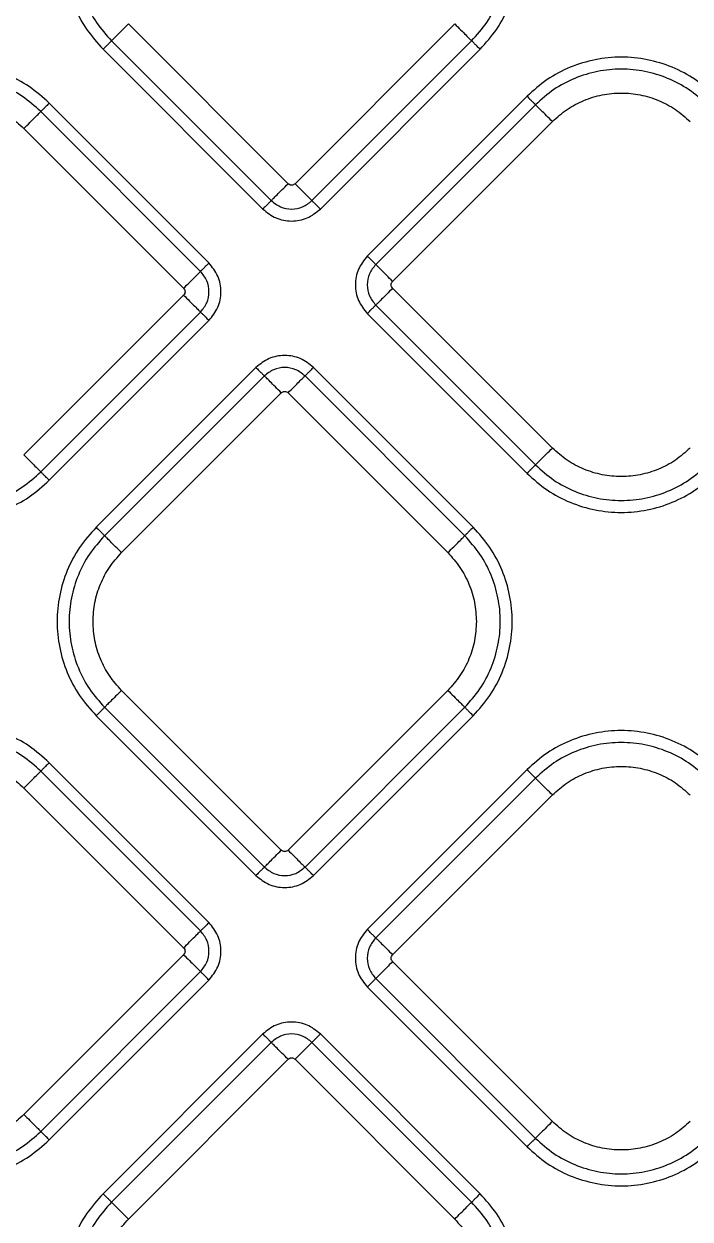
# Model space of a CAD drawing. Extents: x 400 to 501, y 484 to 634.
# Drawn here: x 447.986 to 450.734, y 551.755 to 556.683 of the extents above; entities that cross this region are included whole.
import ezdxf

# ---------------------------------------------------------------- set-up
doc = ezdxf.new("R2010")
doc.units = 0
doc.header["$MEASUREMENT"] = 0
doc.layers.add('DIM', color=3, linetype='Continuous')
doc.layers.add('GEOMETRY', color=3, linetype='Continuous', lineweight=25)

# ---------------------------------------------------------------- blocks, each defined once
blk = doc.blocks.new('2026 GRANDEE')
at = {"layer": 'GEOMETRY', "ltscale": 16}
for p, q in [((-1.3488, -40.8161), (-2.0076, -40.1573)), ((-0.6617, -40.1573), (-1.3205, -40.8161)), ((-2.0773, -40.227), (-1.4185, -40.8859)), ((-1.2508, -40.8859), (-0.592, -40.227)), ((-2.1122, -40.2619), (-1.4534, -40.9207)), ((-1.2159, -40.9207), (-0.5571, -40.2619)), ((-0.3635, -40.4554), (-1.0224, -41.1143)), ((-1.6754, -41.1428), (-2.3343, -40.4839)), ((-0.3287, -40.4903), (-0.9875, -41.1491)), ((-1.7103, -41.1776), (-2.3691, -40.5188)), ((-2.4389, -40.5885), (-1.78, -41.2474)), ((-0.9178, -41.2189), (-0.259, -40.56)), ((-1.78, -41.2756), (-2.4389, -41.9345)), ((-0.259, -41.906), (-0.9178, -41.2471)), ((-0.9875, -41.3169), (-0.3287, -41.9757)), ((-2.3691, -42.0042), (-1.7103, -41.3454)), ((-2.3343, -42.0391), (-1.6754, -41.3802)), ((-1.0224, -41.3517), (-0.3635, -42.0106)), ((-1.4819, -41.5738), (-2.1407, -42.2326)), ((-0.5856, -42.2326), (-1.2444, -41.5738)), ((-1.447, -41.6086), (-2.1059, -42.2675)), ((-0.6205, -42.2675), (-1.2793, -41.6086)), ((-2.0361, -42.3372), (-1.3773, -41.6784)), ((-1.349, -41.6784), (-0.6902, -42.3372)), ((-1.3773, -43.5642), (-2.0361, -42.9053)), ((-0.6902, -42.9053), (-1.349, -43.5642)), ((-2.1407, -43.0099), (-1.4819, -43.6687)), ((-2.1059, -42.9751), (-1.447, -43.6339)), ((-1.2793, -43.6339), (-0.6205, -42.9751)), ((-1.2444, -43.6688), (-0.5856, -43.0099)), ((-1.6754, -43.8623), (-2.3342, -43.2034)), ((-1.7103, -43.8971), (-2.3691, -43.2383)), ((-0.3636, -43.2319), (-1.0224, -43.8908)), ((-0.3287, -43.2668), (-0.9875, -43.9256)), ((-2.4388, -43.308), (-1.78, -43.9669)), ((-0.9178, -43.9954), (-0.259, -43.3365)), ((-1.78, -43.9951), (-2.4388, -44.654)), ((-0.259, -44.6825), (-0.9178, -44.0236)), ((-2.3691, -44.7237), (-1.7103, -44.0649)), ((-2.3342, -44.7586), (-1.6754, -44.0997)), ((-0.9875, -44.0934), (-0.3287, -44.7522)), ((-1.0224, -44.1282), (-0.3636, -44.7871)), ((-1.4534, -44.3218), (-2.1122, -44.9806)), ((-0.5571, -44.9806), (-1.2159, -44.3218)), ((-1.4185, -44.3566), (-2.0773, -45.0154)), ((-0.592, -45.0154), (-1.2508, -44.3566)), ((-2.0076, -45.0852), (-1.3488, -44.4263)), ((-1.3205, -44.4263), (-0.6617, -45.0852))]:
    blk.add_line(p, q, dxfattribs=at)
for points in [[(-2.1122, -39.4846), (-2.1362, -39.5115), (-2.1842, -39.5652), (-2.2344, -39.6617), (-2.2662, -39.7653), (-2.2767, -39.8732), (-2.2662, -39.9812), (-2.2344, -40.0847), (-2.1842, -40.1812), (-2.1362, -40.235), (-2.1122, -40.2619)], [(-2.0773, -39.5194), (-2.0992, -39.5439), (-2.1429, -39.5929), (-2.1886, -39.6807), (-2.2175, -39.775), (-2.2271, -39.8732), (-2.2175, -39.9715), (-2.1886, -40.0658), (-2.1429, -40.1536), (-2.0992, -40.2026), (-2.0773, -40.227)], [(-0.592, -40.227), (-0.5701, -40.2026), (-0.5264, -40.1536), (-0.4807, -40.0658), (-0.4518, -39.9715), (-0.4422, -39.8732), (-0.4518, -39.775), (-0.4807, -39.6807), (-0.5264, -39.5929), (-0.5701, -39.5439), (-0.592, -39.5194)], [(-0.5571, -40.2619), (-0.5331, -40.235), (-0.4851, -40.1812), (-0.4349, -40.0847), (-0.4031, -39.9812), (-0.3926, -39.8732), (-0.4031, -39.7653), (-0.4349, -39.6617), (-0.4851, -39.5652), (-0.5331, -39.5115), (-0.5571, -39.4846)], [(-2.0076, -40.1573), (-2.0159, -40.1656), (-2.0325, -40.1821), (-2.0541, -40.2038), (-2.0707, -40.2204), (-2.0751, -40.2248), (-2.0773, -40.227)], [(-0.6617, -40.1573), (-0.6534, -40.1656), (-0.6368, -40.1821), (-0.6152, -40.2038), (-0.5986, -40.2204), (-0.5942, -40.2248), (-0.592, -40.227)], [(-2.1122, -40.2619), (-2.1081, -40.2577), (-2.0998, -40.2495), (-2.089, -40.2386), (-2.0807, -40.2303), (-2.0785, -40.2281), (-2.0773, -40.227)], [(-0.5571, -40.2619), (-0.5612, -40.2577), (-0.5695, -40.2495), (-0.5803, -40.2386), (-0.5886, -40.2303), (-0.5908, -40.2281), (-0.592, -40.227)], [(0.4138, -40.4554), (0.3869, -40.4314), (0.3331, -40.3835), (0.2366, -40.3332), (0.1331, -40.3015), (0.0251, -40.2909), (-0.0829, -40.3015), (-0.1864, -40.3332), (-0.2829, -40.3835), (-0.3367, -40.4314), (-0.3635, -40.4554)], [(-2.3343, -40.4839), (-2.3612, -40.46), (-2.4149, -40.412), (-2.5114, -40.3617), (-2.615, -40.33), (-2.7229, -40.3194), (-2.8309, -40.33), (-2.9344, -40.3617), (-3.0309, -40.412), (-3.0847, -40.46), (-3.1116, -40.4839)], [(0.3789, -40.4903), (0.3544, -40.4685), (0.3055, -40.4248), (0.2176, -40.379), (0.1234, -40.3502), (0.0251, -40.3406), (-0.0732, -40.3502), (-0.1674, -40.379), (-0.2553, -40.4248), (-0.3042, -40.4685), (-0.3287, -40.4903)], [(-2.3691, -40.5188), (-2.3936, -40.497), (-2.4426, -40.4533), (-2.5304, -40.4075), (-2.6246, -40.3787), (-2.7229, -40.3691), (-2.8212, -40.3787), (-2.9155, -40.4075), (-3.0033, -40.4533), (-3.0522, -40.497), (-3.0767, -40.5188)], [(-0.3635, -40.4554), (-0.3594, -40.4596), (-0.3511, -40.4679), (-0.3403, -40.4787), (-0.332, -40.487), (-0.3298, -40.4892), (-0.3287, -40.4903)], [(-0.259, -40.56), (-0.2393, -40.5425), (-0.2, -40.5074), (-0.1295, -40.4707), (-0.0538, -40.4475), (0.0251, -40.4398), (0.104, -40.4475), (0.1797, -40.4707), (0.2502, -40.5074), (0.2895, -40.5425), (0.3092, -40.56)], [(-3.007, -40.5885), (-2.9873, -40.571), (-2.948, -40.5359), (-2.8775, -40.4992), (-2.8018, -40.476), (-2.7229, -40.4683), (-2.644, -40.476), (-2.5683, -40.4992), (-2.4978, -40.5359), (-2.4585, -40.571), (-2.4389, -40.5885)], [(-2.3343, -40.4839), (-2.3384, -40.4881), (-2.3467, -40.4964), (-2.3575, -40.5072), (-2.3658, -40.5155), (-2.368, -40.5177), (-2.3691, -40.5188)], [(-0.259, -40.56), (-0.2672, -40.5517), (-0.2838, -40.5352), (-0.3054, -40.5135), (-0.322, -40.4969), (-0.3265, -40.4925), (-0.3287, -40.4903)], [(-2.4389, -40.5885), (-2.4306, -40.5803), (-2.414, -40.5637), (-2.3924, -40.542), (-2.3758, -40.5254), (-2.3713, -40.521), (-2.3691, -40.5188)], [(-1.4185, -40.8859), (-1.4163, -40.8836), (-1.4119, -40.8792), (-1.3953, -40.8626), (-1.3736, -40.841), (-1.3571, -40.8244), (-1.3488, -40.8161)], [(-1.3205, -40.8161), (-1.3122, -40.8244), (-1.2957, -40.841), (-1.274, -40.8626), (-1.2574, -40.8792), (-1.253, -40.8836), (-1.2508, -40.8859)], [(-1.4185, -40.8859), (-1.4196, -40.887), (-1.4218, -40.8892), (-1.4301, -40.8975), (-1.441, -40.9083), (-1.4492, -40.9166), (-1.4534, -40.9207)], [(-1.2159, -40.9207), (-1.2201, -40.9166), (-1.2283, -40.9083), (-1.2392, -40.8975), (-1.2475, -40.8892), (-1.2497, -40.887), (-1.2508, -40.8859)], [(-1.6754, -41.1428), (-1.6796, -41.1469), (-1.6879, -41.1552), (-1.6987, -41.166), (-1.707, -41.1743), (-1.7092, -41.1765), (-1.7103, -41.1776)], [(-1.0224, -41.1143), (-1.0182, -41.1184), (-1.01, -41.1267), (-0.9991, -41.1375), (-0.9908, -41.1458), (-0.9886, -41.148), (-0.9875, -41.1491)], [(-1.78, -41.2474), (-1.7717, -41.2391), (-1.7552, -41.2225), (-1.7335, -41.2009), (-1.7169, -41.1843), (-1.7125, -41.1799), (-1.7103, -41.1776)], [(-0.9178, -41.2189), (-0.9261, -41.2106), (-0.9426, -41.194), (-0.9643, -41.1724), (-0.9809, -41.1558), (-0.9853, -41.1513), (-0.9875, -41.1491)], [(-1.78, -41.2756), (-1.7717, -41.2839), (-1.7552, -41.3005), (-1.7335, -41.3221), (-1.7169, -41.3387), (-1.7125, -41.3432), (-1.7103, -41.3454)], [(-0.9178, -41.2471), (-0.9261, -41.2554), (-0.9426, -41.272), (-0.9643, -41.2936), (-0.9809, -41.3102), (-0.9853, -41.3146), (-0.9875, -41.3169)], [(-1.0224, -41.3517), (-1.0182, -41.3476), (-1.01, -41.3393), (-0.9991, -41.3285), (-0.9908, -41.3202), (-0.9886, -41.318), (-0.9875, -41.3169)], [(-1.6754, -41.3802), (-1.6796, -41.3761), (-1.6879, -41.3678), (-1.6987, -41.357), (-1.707, -41.3487), (-1.7092, -41.3465), (-1.7103, -41.3454)], [(-1.4819, -41.5738), (-1.4777, -41.5779), (-1.4695, -41.5862), (-1.4586, -41.597), (-1.4503, -41.6053), (-1.4481, -41.6075), (-1.447, -41.6086)], [(-1.2444, -41.5738), (-1.2486, -41.5779), (-1.2569, -41.5862), (-1.2677, -41.597), (-1.276, -41.6053), (-1.2782, -41.6075), (-1.2793, -41.6086)], [(-1.3773, -41.6784), (-1.3856, -41.6701), (-1.4021, -41.6535), (-1.4238, -41.6319), (-1.4404, -41.6153), (-1.4448, -41.6109), (-1.447, -41.6086)], [(-1.349, -41.6784), (-1.3407, -41.6701), (-1.3242, -41.6535), (-1.3025, -41.6319), (-1.2859, -41.6153), (-1.2815, -41.6109), (-1.2793, -41.6086)], [(-2.4389, -41.9345), (-2.4306, -41.9428), (-2.414, -41.9593), (-2.3924, -41.981), (-2.3758, -41.9976), (-2.3713, -42.002), (-2.3691, -42.0042)], [(-0.3287, -41.9757), (-0.3265, -41.9735), (-0.322, -41.9691), (-0.3054, -41.9525), (-0.2838, -41.9308), (-0.2672, -41.9142), (-0.259, -41.906)], [(0.3092, -41.906), (0.2895, -41.9235), (0.2502, -41.9586), (0.1797, -41.9953), (0.104, -42.0185), (0.0251, -42.0262), (-0.0538, -42.0185), (-0.1295, -41.9953), (-0.2, -41.9586), (-0.2393, -41.9235), (-0.259, -41.906)], [(-0.3287, -41.9757), (-0.3298, -41.9768), (-0.332, -41.979), (-0.3403, -41.9873), (-0.3511, -41.9981), (-0.3594, -42.0064), (-0.3635, -42.0106)], [(-0.3287, -41.9757), (-0.3042, -41.9975), (-0.2553, -42.0412), (-0.1674, -42.087), (-0.0732, -42.1158), (0.0251, -42.1254), (0.1234, -42.1158), (0.2176, -42.087), (0.3055, -42.0412), (0.3544, -41.9975), (0.3789, -41.9757)], [(-3.0767, -42.0042), (-3.0522, -42.026), (-3.0033, -42.0697), (-2.9155, -42.1155), (-2.8212, -42.1443), (-2.7229, -42.1539), (-2.6246, -42.1443), (-2.5304, -42.1155), (-2.4426, -42.0697), (-2.3936, -42.026), (-2.3691, -42.0042)], [(-2.3343, -42.0391), (-2.3384, -42.0349), (-2.3467, -42.0266), (-2.3575, -42.0158), (-2.3658, -42.0075), (-2.368, -42.0053), (-2.3691, -42.0042)], [(-0.3635, -42.0106), (-0.3367, -42.0345), (-0.2829, -42.0825), (-0.1864, -42.1328), (-0.0829, -42.1645), (0.0251, -42.1751), (0.1331, -42.1645), (0.2366, -42.1328), (0.3331, -42.0825), (0.3869, -42.0345), (0.4138, -42.0106)], [(-3.1116, -42.0391), (-3.0847, -42.0631), (-3.0309, -42.111), (-2.9344, -42.1613), (-2.8309, -42.193), (-2.7229, -42.2036), (-2.615, -42.193), (-2.5114, -42.1613), (-2.4149, -42.111), (-2.3612, -42.0631), (-2.3343, -42.0391)], [(-2.1407, -42.2326), (-2.1647, -42.2595), (-2.2127, -42.3133), (-2.263, -42.4098), (-2.2947, -42.5133), (-2.3052, -42.6213), (-2.2947, -42.7292), (-2.263, -42.8328), (-2.2127, -42.9293), (-2.1647, -42.983), (-2.1407, -43.0099)], [(-2.1059, -42.2675), (-2.1277, -42.292), (-2.1714, -42.3409), (-2.2171, -42.4287), (-2.246, -42.523), (-2.2556, -42.6213), (-2.246, -42.7195), (-2.2171, -42.8138), (-2.1714, -42.9016), (-2.1277, -42.9506), (-2.1059, -42.9751)], [(-2.1407, -42.2326), (-2.1366, -42.2368), (-2.1283, -42.245), (-2.1175, -42.2559), (-2.1092, -42.2642), (-2.107, -42.2664), (-2.1059, -42.2675)], [(-2.0361, -42.3372), (-2.0444, -42.3289), (-2.061, -42.3124), (-2.0826, -42.2907), (-2.0992, -42.2741), (-2.1036, -42.2697), (-2.1059, -42.2675)], [(-0.6902, -42.3372), (-0.6819, -42.3289), (-0.6654, -42.3124), (-0.6437, -42.2907), (-0.6271, -42.2741), (-0.6227, -42.2697), (-0.6205, -42.2675)], [(-0.5856, -42.2326), (-0.5897, -42.2368), (-0.598, -42.245), (-0.6088, -42.2559), (-0.6171, -42.2642), (-0.6194, -42.2664), (-0.6205, -42.2675)], [(-0.6205, -42.9751), (-0.5986, -42.9506), (-0.5549, -42.9016), (-0.5092, -42.8138), (-0.4803, -42.7195), (-0.4707, -42.6213), (-0.4803, -42.523), (-0.5092, -42.4287), (-0.5549, -42.3409), (-0.5986, -42.292), (-0.6205, -42.2675)], [(-0.5856, -43.0099), (-0.5616, -42.983), (-0.5136, -42.9293), (-0.4634, -42.8328), (-0.4317, -42.7292), (-0.4211, -42.6213), (-0.4317, -42.5133), (-0.4634, -42.4098), (-0.5136, -42.3133), (-0.5616, -42.2595), (-0.5856, -42.2326)], [(-2.1538, -42.6213), (-2.1523, -42.595), (-2.1493, -42.5424), (-2.1253, -42.4667), (-2.0888, -42.3961), (-2.0537, -42.3569), (-2.0361, -42.3372)], [(-0.6902, -42.3372), (-0.6726, -42.3569), (-0.6375, -42.3961), (-0.601, -42.4667), (-0.577, -42.5424), (-0.574, -42.595), (-0.5725, -42.6213)], [(-2.0361, -42.9053), (-2.0537, -42.8857), (-2.0888, -42.8464), (-2.1253, -42.7759), (-2.1493, -42.7002), (-2.1523, -42.6476), (-2.1538, -42.6213)], [(-0.5725, -42.6213), (-0.574, -42.6476), (-0.577, -42.7002), (-0.601, -42.7759), (-0.6375, -42.8464), (-0.6726, -42.8857), (-0.6902, -42.9053)], [(-2.0361, -42.9053), (-2.0444, -42.9136), (-2.061, -42.9302), (-2.0826, -42.9518), (-2.0992, -42.9684), (-2.1036, -42.9728), (-2.1059, -42.9751)], [(-0.6902, -42.9053), (-0.6819, -42.9136), (-0.6654, -42.9302), (-0.6437, -42.9518), (-0.6271, -42.9684), (-0.6227, -42.9728), (-0.6205, -42.9751)], [(-2.1407, -43.0099), (-2.1366, -43.0058), (-2.1283, -42.9975), (-2.1175, -42.9867), (-2.1092, -42.9784), (-2.107, -42.9762), (-2.1059, -42.9751)], [(-0.5856, -43.0099), (-0.5897, -43.0058), (-0.598, -42.9975), (-0.6088, -42.9867), (-0.6171, -42.9784), (-0.6194, -42.9762), (-0.6205, -42.9751)], [(-2.3342, -43.2034), (-2.3611, -43.1794), (-2.4149, -43.1315), (-2.5114, -43.0812), (-2.6149, -43.0495), (-2.7229, -43.0389), (-2.8309, -43.0495), (-2.9344, -43.0812), (-3.0309, -43.1315), (-3.0847, -43.1794), (-3.1115, -43.2034)], [(-2.3691, -43.2383), (-2.3936, -43.2165), (-2.4425, -43.1728), (-2.5304, -43.127), (-2.6246, -43.0982), (-2.7229, -43.0886), (-2.8212, -43.0982), (-2.9154, -43.127), (-3.0033, -43.1728), (-3.0522, -43.2165), (-3.0767, -43.2383)], [(0.4137, -43.2319), (0.3868, -43.208), (0.3331, -43.16), (0.2366, -43.1097), (0.133, -43.078), (0.0251, -43.0674), (-0.0829, -43.078), (-0.1864, -43.1097), (-0.2829, -43.16), (-0.3367, -43.208), (-0.3636, -43.2319)], [(0.3789, -43.2668), (0.3544, -43.245), (0.3054, -43.2013), (0.2176, -43.1555), (0.1234, -43.1267), (0.0251, -43.1171), (-0.0732, -43.1267), (-0.1675, -43.1555), (-0.2553, -43.2013), (-0.3042, -43.245), (-0.3287, -43.2668)], [(-3.007, -43.308), (-2.9873, -43.2905), (-2.948, -43.2554), (-2.8775, -43.2187), (-2.8018, -43.1955), (-2.7229, -43.1878), (-2.644, -43.1955), (-2.5683, -43.2187), (-2.4978, -43.2554), (-2.4585, -43.2905), (-2.4388, -43.308)], [(-2.3342, -43.2034), (-2.3384, -43.2076), (-2.3467, -43.2159), (-2.3575, -43.2267), (-2.3658, -43.235), (-2.368, -43.2372), (-2.3691, -43.2383)], [(-2.4388, -43.308), (-2.4305, -43.2997), (-2.414, -43.2832), (-2.3923, -43.2615), (-2.3757, -43.2449), (-2.3713, -43.2405), (-2.3691, -43.2383)], [(-0.3636, -43.2319), (-0.3594, -43.2361), (-0.3512, -43.2444), (-0.3403, -43.2552), (-0.332, -43.2635), (-0.3298, -43.2657), (-0.3287, -43.2668)], [(-0.259, -43.3365), (-0.2673, -43.3283), (-0.2838, -43.3117), (-0.3055, -43.29), (-0.3221, -43.2734), (-0.3265, -43.269), (-0.3287, -43.2668)], [(-0.259, -43.3365), (-0.2393, -43.319), (-0.2, -43.2839), (-0.1295, -43.2472), (-0.0538, -43.224), (0.0251, -43.2163), (0.104, -43.224), (0.1797, -43.2472), (0.2502, -43.2839), (0.2895, -43.319), (0.3091, -43.3365)], [(-1.447, -43.6339), (-1.4448, -43.6317), (-1.4404, -43.6273), (-1.4238, -43.6107), (-1.4021, -43.589), (-1.3856, -43.5724), (-1.3773, -43.5642)], [(-1.349, -43.5642), (-1.3407, -43.5724), (-1.3242, -43.589), (-1.3025, -43.6107), (-1.2859, -43.6273), (-1.2815, -43.6317), (-1.2793, -43.6339)], [(-1.447, -43.6339), (-1.4481, -43.635), (-1.4503, -43.6372), (-1.4586, -43.6455), (-1.4695, -43.6563), (-1.4777, -43.6646), (-1.4819, -43.6687)], [(-1.2444, -43.6687), (-1.2486, -43.6646), (-1.2569, -43.6563), (-1.2677, -43.6455), (-1.276, -43.6372), (-1.2782, -43.635), (-1.2793, -43.6339)], [(-1.78, -43.9669), (-1.7717, -43.9586), (-1.7552, -43.942), (-1.7335, -43.9204), (-1.7169, -43.9038), (-1.7125, -43.8993), (-1.7103, -43.8971)], [(-1.6754, -43.8623), (-1.6795, -43.8664), (-1.6878, -43.8747), (-1.6987, -43.8855), (-1.707, -43.8938), (-1.7092, -43.896), (-1.7103, -43.8971)], [(-0.9875, -43.9256), (-0.9887, -43.9245), (-0.9909, -43.9223), (-0.9992, -43.914), (-1.01, -43.9032), (-1.0183, -43.8949), (-1.0224, -43.8908)], [(-0.9875, -43.9256), (-0.9853, -43.9279), (-0.9809, -43.9323), (-0.9643, -43.9489), (-0.9427, -43.9705), (-0.9261, -43.9871), (-0.9178, -43.9954)], [(-1.78, -43.9951), (-1.7717, -44.0034), (-1.7552, -44.02), (-1.7335, -44.0416), (-1.7169, -44.0582), (-1.7125, -44.0626), (-1.7103, -44.0649)], [(-0.9178, -44.0236), (-0.9261, -44.0319), (-0.9427, -44.0485), (-0.9643, -44.0701), (-0.9809, -44.0867), (-0.9853, -44.0912), (-0.9875, -44.0934)], [(-1.6754, -44.0997), (-1.6795, -44.0956), (-1.6878, -44.0873), (-1.6987, -44.0765), (-1.707, -44.0682), (-1.7092, -44.066), (-1.7103, -44.0649)], [(-1.0224, -44.1282), (-1.0183, -44.1241), (-1.01, -44.1158), (-0.9992, -44.105), (-0.9909, -44.0967), (-0.9887, -44.0945), (-0.9875, -44.0934)], [(-1.4534, -44.3218), (-1.4492, -44.3259), (-1.441, -44.3342), (-1.4301, -44.345), (-1.4218, -44.3533), (-1.4196, -44.3555), (-1.4185, -44.3566)], [(-1.2159, -44.3218), (-1.2201, -44.3259), (-1.2283, -44.3342), (-1.2392, -44.345), (-1.2475, -44.3533), (-1.2497, -44.3555), (-1.2508, -44.3566)], [(-1.3488, -44.4263), (-1.3571, -44.4181), (-1.3736, -44.4015), (-1.3953, -44.3798), (-1.4119, -44.3633), (-1.4163, -44.3588), (-1.4185, -44.3566)], [(-1.3205, -44.4263), (-1.3122, -44.4181), (-1.2957, -44.4015), (-1.274, -44.3798), (-1.2574, -44.3633), (-1.253, -44.3588), (-1.2508, -44.3566)], [(-2.4388, -44.654), (-2.4585, -44.6715), (-2.4978, -44.7066), (-2.5683, -44.7433), (-2.644, -44.7665), (-2.7229, -44.7742), (-2.8018, -44.7665), (-2.8775, -44.7433), (-2.948, -44.7066), (-2.9873, -44.6715), (-3.007, -44.654)], [(-2.4388, -44.654), (-2.4305, -44.6622), (-2.414, -44.6788), (-2.3923, -44.7005), (-2.3757, -44.7171), (-2.3713, -44.7215), (-2.3691, -44.7237)], [(-0.259, -44.6825), (-0.2673, -44.6908), (-0.2838, -44.7073), (-0.3055, -44.729), (-0.3221, -44.7456), (-0.3265, -44.75), (-0.3287, -44.7522)], [(0.3091, -44.6825), (0.2895, -44.7), (0.2502, -44.7351), (0.1797, -44.7718), (0.104, -44.795), (0.0251, -44.8027), (-0.0538, -44.795), (-0.1295, -44.7718), (-0.2, -44.7351), (-0.2393, -44.7), (-0.259, -44.6825)], [(-3.0767, -44.7237), (-3.0522, -44.7455), (-3.0033, -44.7892), (-2.9154, -44.835), (-2.8212, -44.8638), (-2.7229, -44.8734), (-2.6246, -44.8638), (-2.5304, -44.835), (-2.4425, -44.7892), (-2.3936, -44.7455), (-2.3691, -44.7237)], [(-2.3342, -44.7586), (-2.3384, -44.7544), (-2.3467, -44.7461), (-2.3575, -44.7353), (-2.3658, -44.727), (-2.368, -44.7248), (-2.3691, -44.7237)], [(-3.1115, -44.7586), (-3.0847, -44.7825), (-3.0309, -44.8305), (-2.9344, -44.8808), (-2.8309, -44.9125), (-2.7229, -44.9231), (-2.6149, -44.9125), (-2.5114, -44.8808), (-2.4149, -44.8305), (-2.3611, -44.7825), (-2.3342, -44.7586)], [(-0.3636, -44.7871), (-0.3594, -44.7829), (-0.3512, -44.7746), (-0.3403, -44.7638), (-0.332, -44.7555), (-0.3298, -44.7533), (-0.3287, -44.7522)], [(-0.3636, -44.7871), (-0.3367, -44.8111), (-0.2829, -44.859), (-0.1864, -44.9093), (-0.0829, -44.941), (0.0251, -44.9516), (0.133, -44.941), (0.2366, -44.9093), (0.3331, -44.859), (0.3868, -44.8111), (0.4137, -44.7871)], [(-0.3287, -44.7522), (-0.3042, -44.774), (-0.2553, -44.8177), (-0.1675, -44.8635), (-0.0732, -44.8923), (0.0251, -44.9019), (0.1234, -44.8923), (0.2176, -44.8635), (0.3054, -44.8177), (0.3544, -44.774), (0.3789, -44.7522)], [(-2.1122, -44.9806), (-2.1362, -45.0075), (-2.1842, -45.0612), (-2.2344, -45.1577), (-2.2662, -45.2613), (-2.2767, -45.3692), (-2.2662, -45.4772), (-2.2344, -45.5807), (-2.1842, -45.6772), (-2.1362, -45.731), (-2.1122, -45.7579)], [(-2.1122, -44.9806), (-2.1081, -44.9847), (-2.0998, -44.993), (-2.089, -45.0038), (-2.0807, -45.0121), (-2.0785, -45.0143), (-2.0773, -45.0154)], [(-0.5571, -44.9806), (-0.5612, -44.9847), (-0.5695, -44.993), (-0.5803, -45.0038), (-0.5886, -45.0121), (-0.5908, -45.0143), (-0.592, -45.0154)], [(-0.5571, -45.7579), (-0.5331, -45.731), (-0.4851, -45.6772), (-0.4349, -45.5807), (-0.4031, -45.4772), (-0.3926, -45.3692), (-0.4031, -45.2613), (-0.4349, -45.1577), (-0.4851, -45.0612), (-0.5331, -45.0075), (-0.5571, -44.9806)], [(-2.0773, -45.0154), (-2.0992, -45.0399), (-2.1429, -45.0889), (-2.1886, -45.1767), (-2.2175, -45.271), (-2.2271, -45.3692), (-2.2175, -45.4675), (-2.1886, -45.5618), (-2.1429, -45.6496), (-2.0992, -45.6986), (-2.0773, -45.723)], [(-2.0076, -45.0852), (-2.0159, -45.0769), (-2.0325, -45.0603), (-2.0541, -45.0387), (-2.0707, -45.0221), (-2.0751, -45.0177), (-2.0773, -45.0154)], [(-0.6617, -45.0852), (-0.6534, -45.0769), (-0.6368, -45.0603), (-0.6152, -45.0387), (-0.5986, -45.0221), (-0.5942, -45.0177), (-0.592, -45.0154)], [(-0.592, -45.723), (-0.5701, -45.6986), (-0.5264, -45.6496), (-0.4807, -45.5618), (-0.4518, -45.4675), (-0.4422, -45.3692), (-0.4518, -45.271), (-0.4807, -45.1767), (-0.5264, -45.0889), (-0.5701, -45.0399), (-0.592, -45.0154)], [(-2.1253, -45.3692), (-2.1238, -45.3429), (-2.1208, -45.2903), (-2.0968, -45.2146), (-2.0603, -45.1441), (-2.0252, -45.1048), (-2.0076, -45.0852)], [(-0.6617, -45.0852), (-0.6441, -45.1048), (-0.609, -45.1441), (-0.5725, -45.2146), (-0.5485, -45.2903), (-0.5455, -45.3429), (-0.544, -45.3692)]]:
    blk.add_open_spline(points, degree=3, dxfattribs=at)
for points, knots in [([(-1.3205, -40.8161), (-1.3226, -40.8178), (-1.3267, -40.821), (-1.3347, -40.8225), (-1.3426, -40.821), (-1.3467, -40.8178), (-1.3488, -40.8161)], [0, 0, 0, 0, 0.250227, 0.500001, 0.749773, 1, 1, 1, 1]), ([(-1.4185, -40.8859), (-1.4063, -40.8956), (-1.3817, -40.915), (-1.3347, -40.9234), (-1.2876, -40.915), (-1.263, -40.8956), (-1.2508, -40.8859)], [0, 0, 0, 0, 0.2499848, 0.4999945, 0.7500184, 1, 1, 1, 1]), ([(-1.4534, -40.9207), (-1.436, -40.9345), (-1.4013, -40.962), (-1.3347, -40.9739), (-1.268, -40.962), (-1.2333, -40.9345), (-1.2159, -40.9207)], [0, 0, 0, 0, 0.250039, 0.499994, 0.749965, 1, 1, 1, 1]), ([(-1.6754, -41.3802), (-1.6617, -41.3629), (-1.6342, -41.3282), (-1.6223, -41.2615), (-1.6342, -41.1948), (-1.6617, -41.1601), (-1.6754, -41.1428)], [0, 0, 0, 0, 0.2500385, 0.4999937, 0.7499651, 1, 1, 1, 1]), ([(-1.0224, -41.1143), (-1.0361, -41.1316), (-1.0636, -41.1663), (-1.0756, -41.233), (-1.0636, -41.2997), (-1.0361, -41.3344), (-1.0224, -41.3517)], [0, 0, 0, 0, 0.250039, 0.499994, 0.749965, 1, 1, 1, 1]), ([(-1.7103, -41.3454), (-1.7006, -41.3331), (-1.6812, -41.3086), (-1.6727, -41.2615), (-1.6812, -41.2144), (-1.7006, -41.1899), (-1.7103, -41.1776)], [0, 0, 0, 0, 0.249985, 0.499995, 0.750018, 1, 1, 1, 1]), ([(-0.9875, -41.1491), (-0.9972, -41.1614), (-1.0167, -41.1859), (-1.0251, -41.233), (-1.0167, -41.2801), (-0.9972, -41.3046), (-0.9875, -41.3169)], [0, 0, 0, 0, 0.249985, 0.499995, 0.750018, 1, 1, 1, 1]), ([(-0.9178, -41.2471), (-0.9194, -41.2451), (-0.9227, -41.2409), (-0.9241, -41.233), (-0.9227, -41.2251), (-0.9194, -41.2209), (-0.9178, -41.2189)], [0, 0, 0, 0, 0.250227, 0.500001, 0.749773, 1, 1, 1, 1]), ([(-1.78, -41.2474), (-1.7784, -41.2494), (-1.7751, -41.2536), (-1.7737, -41.2615), (-1.7751, -41.2694), (-1.7784, -41.2736), (-1.78, -41.2756)], [0, 0, 0, 0, 0.250227, 0.500001, 0.749773, 1, 1, 1, 1]), ([(-1.2444, -41.5738), (-1.2618, -41.56), (-1.2965, -41.5325), (-1.3632, -41.5206), (-1.4298, -41.5325), (-1.4645, -41.56), (-1.4819, -41.5738)], [0, 0, 0, 0, 0.250039, 0.499994, 0.749965, 1, 1, 1, 1]), ([(-1.2793, -41.6086), (-1.2916, -41.5989), (-1.3161, -41.5795), (-1.3632, -41.5711), (-1.4103, -41.5795), (-1.4348, -41.5989), (-1.447, -41.6086)], [0, 0, 0, 0, 0.249985, 0.499995, 0.750018, 1, 1, 1, 1]), ([(-1.3773, -41.6784), (-1.3752, -41.6767), (-1.3711, -41.6735), (-1.3632, -41.672), (-1.3552, -41.6735), (-1.3511, -41.6767), (-1.349, -41.6784)], [0, 0, 0, 0, 0.250227, 0.500001, 0.749773, 1, 1, 1, 1]), ([(-1.349, -43.5642), (-1.3511, -43.5658), (-1.3552, -43.5691), (-1.3632, -43.5705), (-1.3711, -43.5691), (-1.3752, -43.5658), (-1.3773, -43.5642)], [0, 0, 0, 0, 0.2502271, 0.500001, 0.7497726, 1, 1, 1, 1]), ([(-1.447, -43.6339), (-1.4348, -43.6436), (-1.4103, -43.663), (-1.3632, -43.6715), (-1.3161, -43.663), (-1.2916, -43.6436), (-1.2793, -43.6339)], [0, 0, 0, 0, 0.249985, 0.499995, 0.750018, 1, 1, 1, 1]), ([(-1.4819, -43.6687), (-1.4645, -43.6825), (-1.4298, -43.71), (-1.3632, -43.7219), (-1.2965, -43.71), (-1.2618, -43.6825), (-1.2444, -43.6688)], [0, 0, 0, 0, 0.250039, 0.499994, 0.749965, 1, 1, 1, 1]), ([(-1.7103, -44.0649), (-1.7006, -44.0526), (-1.6811, -44.0281), (-1.6727, -43.981), (-1.6811, -43.9339), (-1.7006, -43.9094), (-1.7103, -43.8971)], [0, 0, 0, 0, 0.249985, 0.499995, 0.750018, 1, 1, 1, 1]), ([(-1.6754, -44.0997), (-1.6617, -44.0824), (-1.6342, -44.0477), (-1.6222, -43.981), (-1.6342, -43.9143), (-1.6617, -43.8796), (-1.6754, -43.8623)], [0, 0, 0, 0, 0.250039, 0.499994, 0.749965, 1, 1, 1, 1]), ([(-1.0224, -43.8908), (-1.0362, -43.9081), (-1.0637, -43.9428), (-1.0756, -44.0095), (-1.0637, -44.0762), (-1.0362, -44.1109), (-1.0224, -44.1282)], [0, 0, 0, 0, 0.250039, 0.499994, 0.749965, 1, 1, 1, 1]), ([(-0.9875, -43.9256), (-0.9973, -43.9379), (-1.0167, -43.9624), (-1.0251, -44.0095), (-1.0167, -44.0566), (-0.9973, -44.0811), (-0.9875, -44.0934)], [0, 0, 0, 0, 0.249985, 0.499995, 0.750018, 1, 1, 1, 1]), ([(-1.78, -43.9669), (-1.7784, -43.9689), (-1.7751, -43.9731), (-1.7736, -43.981), (-1.7751, -43.9889), (-1.7784, -43.9931), (-1.78, -43.9951)], [0, 0, 0, 0, 0.250227, 0.500001, 0.749773, 1, 1, 1, 1]), ([(-0.9178, -44.0236), (-0.9195, -44.0216), (-0.9227, -44.0174), (-0.9242, -44.0095), (-0.9227, -44.0016), (-0.9195, -43.9974), (-0.9178, -43.9954)], [0, 0, 0, 0, 0.250227, 0.500001, 0.749773, 1, 1, 1, 1]), ([(-1.2159, -44.3218), (-1.2333, -44.308), (-1.268, -44.2805), (-1.3346, -44.2686), (-1.4013, -44.2805), (-1.436, -44.308), (-1.4534, -44.3218)], [0, 0, 0, 0, 0.250039, 0.499994, 0.749965, 1, 1, 1, 1]), ([(-1.2508, -44.3566), (-1.263, -44.3469), (-1.2876, -44.3275), (-1.3347, -44.3191), (-1.3817, -44.3275), (-1.4063, -44.3469), (-1.4185, -44.3566)], [0, 0, 0, 0, 0.249985, 0.499995, 0.750018, 1, 1, 1, 1]), ([(-1.3488, -44.4263), (-1.3467, -44.4247), (-1.3426, -44.4214), (-1.3347, -44.42), (-1.3267, -44.4214), (-1.3226, -44.4247), (-1.3205, -44.4263)], [0, 0, 0, 0, 0.250227, 0.500001, 0.749773, 1, 1, 1, 1])]:
    blk.add_open_spline(points, degree=3, knots=knots, dxfattribs=at)

msp = doc.modelspace()

# ---------------------------------------------------------------- block references
at = {"layer": 'DIM'}
msp.add_blockref('2026 GRANDEE', (450.4248, 596.8403), dxfattribs=at)

doc.saveas('drawing.dxf')
